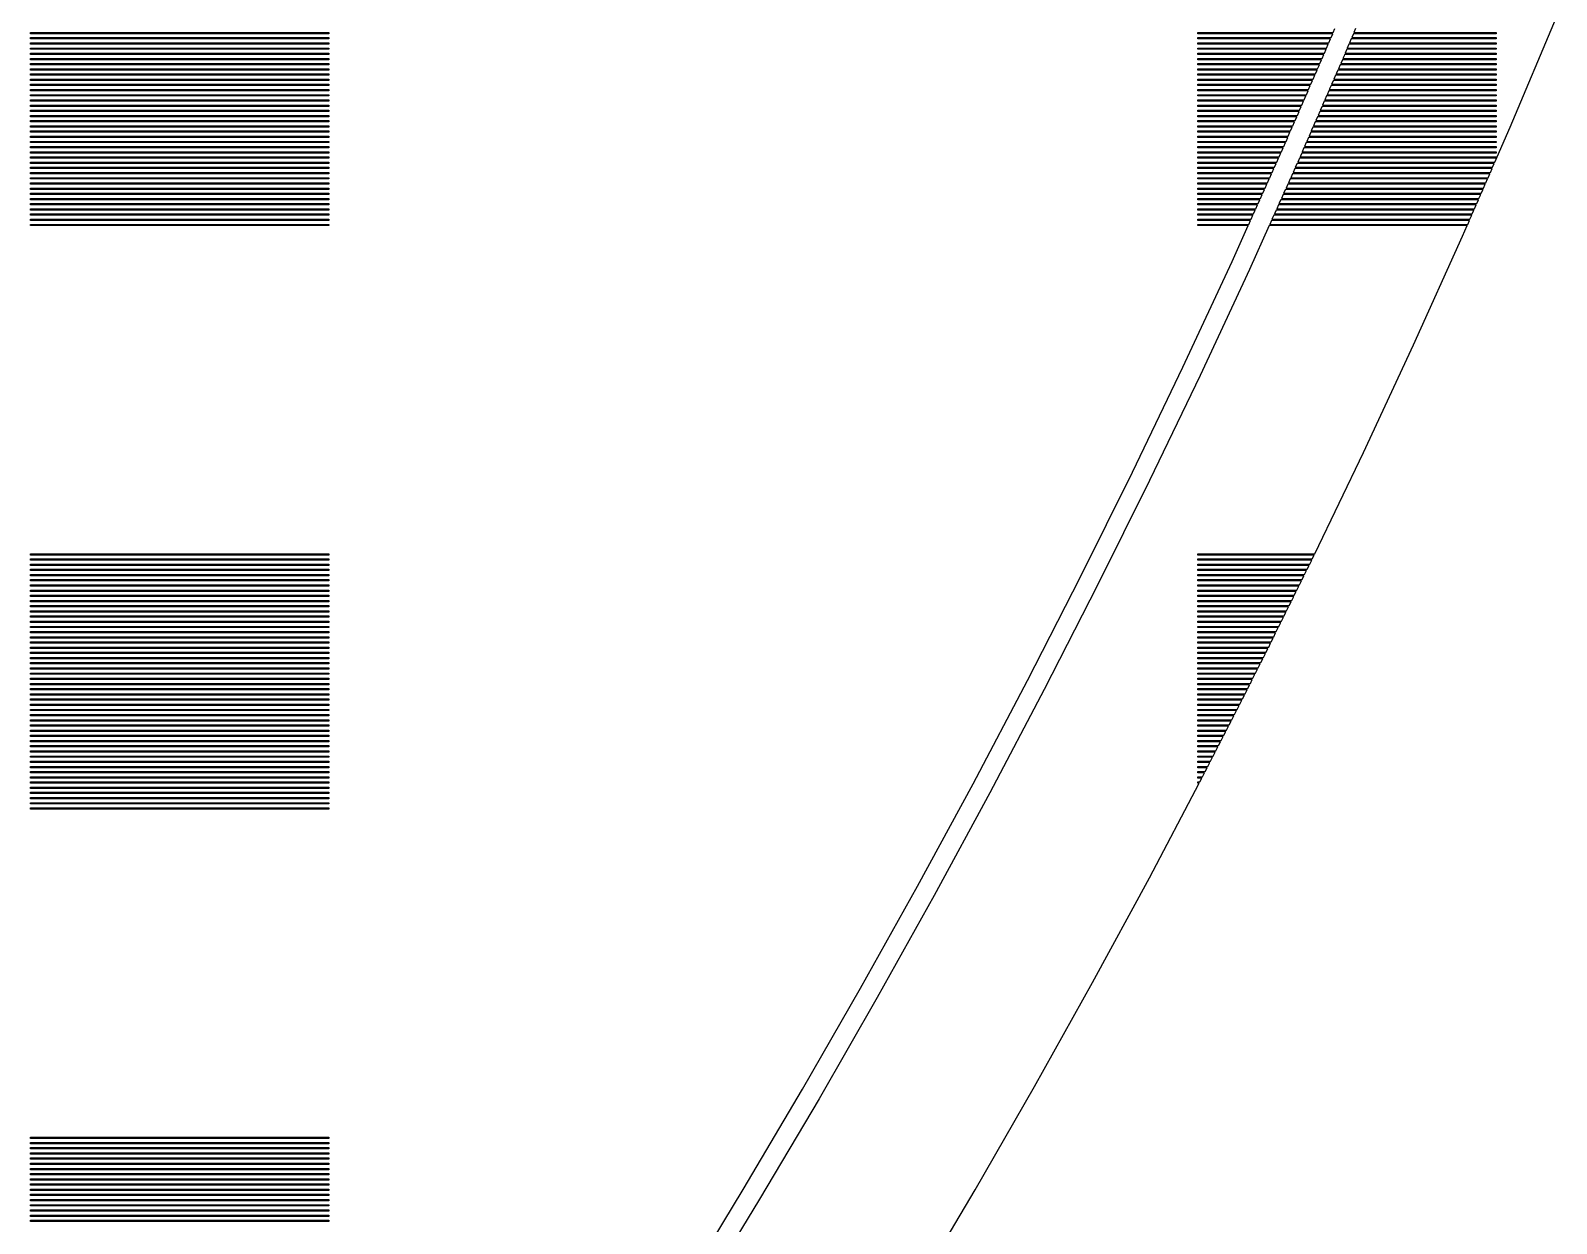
# Model space of a CAD drawing. Extents: x 40 to 187, y -3 to 150.
# Drawn here: x 169.09 to 181.12, y 34.84 to 44.25 of the extents above; entities that cross this region are included whole.
import ezdxf

# ---------------------------------------------------------------- set-up
doc = ezdxf.new("R2010")
doc.units = 0

msp = doc.modelspace()

# ---------------------------------------------------------------- linework, layer by layer
for p, q in [((180.753, 43.4868), (181.118, 44.3519)), ((169.087, 44.2223), (169.087, 44.2325)), ((169.087, 44.2325), (171.439, 44.2325)), ((171.439, 44.2223), (169.087, 44.2223)), ((169.087, 44.1814), (169.087, 44.1917)), ((169.087, 44.1917), (171.439, 44.1917)), ((171.439, 44.1814), (169.087, 44.1814)), ((171.439, 44.2325), (171.439, 44.2223)), ((171.439, 44.1917), (171.439, 44.1814)), ((178.29, 44.2223), (178.29, 44.2325)), ((178.29, 44.2325), (179.358, 44.2325)), ((179.354, 44.2223), (178.29, 44.2223)), ((178.29, 44.1814), (178.29, 44.1917)), ((178.29, 44.1917), (179.341, 44.1917)), ((179.337, 44.1814), (178.29, 44.1814)), ((179.324, 44.1507), (179.337, 44.1814)), ((179.341, 44.1917), (179.354, 44.2223)), ((179.358, 44.2325), (179.371, 44.2632)), ((179.499, 44.1814), (179.486, 44.1507)), ((180.642, 44.1814), (179.499, 44.1814)), ((179.517, 44.2223), (179.504, 44.1917)), ((179.504, 44.1917), (180.642, 44.1917)), ((180.642, 44.2223), (179.517, 44.2223)), ((179.534, 44.2632), (179.521, 44.2325)), ((179.521, 44.2325), (180.642, 44.2325)), ((180.642, 44.2325), (180.642, 44.2223)), ((180.642, 44.1917), (180.642, 44.1814)), ((169.087, 44.1405), (169.087, 44.1507)), ((169.087, 44.1507), (171.439, 44.1507)), ((171.439, 44.1405), (169.087, 44.1405)), ((169.087, 44.0996), (169.087, 44.1098)), ((169.087, 44.1098), (171.439, 44.1098)), ((171.439, 44.0996), (169.087, 44.0996)), ((169.087, 44.0587), (169.087, 44.0689)), ((169.087, 44.0689), (171.439, 44.0689)), ((171.439, 44.0587), (169.087, 44.0587)), ((171.439, 44.1507), (171.439, 44.1405)), ((171.439, 44.1098), (171.439, 44.0996)), ((171.439, 44.0689), (171.439, 44.0587)), ((178.29, 44.1405), (178.29, 44.1507)), ((178.29, 44.1507), (179.324, 44.1507)), ((179.319, 44.1405), (178.29, 44.1405)), ((178.29, 44.0996), (178.29, 44.1098)), ((178.29, 44.1098), (179.306, 44.1098)), ((179.302, 44.0996), (178.29, 44.0996)), ((178.29, 44.0587), (178.29, 44.0689)), ((178.29, 44.0689), (179.289, 44.0689)), ((179.284, 44.0587), (178.29, 44.0587)), ((179.271, 44.028), (179.284, 44.0587)), ((179.289, 44.0689), (179.302, 44.0996)), ((179.306, 44.1098), (179.319, 44.1405)), ((179.443, 44.0482), (179.434, 44.028)), ((179.448, 44.0587), (179.443, 44.0482)), ((180.642, 44.0587), (179.448, 44.0587)), ((179.465, 44.0996), (179.452, 44.0689)), ((179.452, 44.0689), (180.642, 44.0689)), ((180.642, 44.0996), (179.465, 44.0996)), ((179.482, 44.1405), (179.469, 44.1098)), ((179.469, 44.1098), (180.642, 44.1098)), ((180.642, 44.1405), (179.482, 44.1405)), ((179.486, 44.1507), (180.642, 44.1507)), ((180.642, 44.1507), (180.642, 44.1405)), ((180.642, 44.1098), (180.642, 44.0996)), ((180.642, 44.0689), (180.642, 44.0587)), ((169.087, 44.0178), (169.087, 44.028)), ((169.087, 44.028), (171.439, 44.028)), ((171.439, 44.0178), (169.087, 44.0178)), ((169.087, 43.9769), (169.087, 43.9871)), ((169.087, 43.9871), (171.439, 43.9871)), ((171.439, 43.9769), (169.087, 43.9769)), ((169.087, 43.936), (169.087, 43.9462)), ((169.087, 43.9462), (171.439, 43.9462)), ((171.439, 43.936), (169.087, 43.936)), ((171.439, 44.028), (171.439, 44.0178)), ((171.439, 43.9871), (171.439, 43.9769)), ((171.439, 43.9462), (171.439, 43.936)), ((178.29, 44.0178), (178.29, 44.028)), ((178.29, 44.028), (179.271, 44.028)), ((179.266, 44.0178), (178.29, 44.0178)), ((178.29, 43.9769), (178.29, 43.9871)), ((178.29, 43.9871), (179.253, 43.9871)), ((179.249, 43.9769), (178.29, 43.9769)), ((178.29, 43.936), (178.29, 43.9462)), ((178.29, 43.9462), (179.235, 43.9462)), ((179.231, 43.936), (178.29, 43.936)), ((179.217, 43.9053), (179.231, 43.936)), ((179.235, 43.9462), (179.249, 43.9769)), ((179.253, 43.9871), (179.266, 44.0178)), ((179.394, 43.936), (179.381, 43.9053)), ((180.642, 43.936), (179.394, 43.936)), ((179.412, 43.9769), (179.399, 43.9462)), ((179.399, 43.9462), (180.642, 43.9462)), ((180.642, 43.9769), (179.412, 43.9769)), ((179.43, 44.0178), (179.417, 43.9871)), ((179.417, 43.9871), (180.642, 43.9871)), ((180.642, 44.0178), (179.43, 44.0178)), ((179.434, 44.028), (180.642, 44.028)), ((180.642, 44.028), (180.642, 44.0178)), ((180.642, 43.9871), (180.642, 43.9769)), ((180.642, 43.9462), (180.642, 43.936)), ((169.087, 43.8951), (169.087, 43.9053)), ((169.087, 43.9053), (171.439, 43.9053)), ((171.439, 43.8951), (169.087, 43.8951)), ((169.087, 43.8542), (169.087, 43.8644)), ((169.087, 43.8644), (171.439, 43.8644)), ((171.439, 43.8542), (169.087, 43.8542)), ((169.087, 43.8133), (169.087, 43.8235)), ((169.087, 43.8235), (171.439, 43.8235)), ((171.439, 43.8133), (169.087, 43.8133)), ((171.439, 43.9053), (171.439, 43.8951)), ((171.439, 43.8644), (171.439, 43.8542)), ((171.439, 43.8235), (171.439, 43.8133)), ((178.29, 43.8951), (178.29, 43.9053)), ((178.29, 43.9053), (179.217, 43.9053)), ((179.213, 43.8951), (178.29, 43.8951)), ((178.29, 43.8542), (178.29, 43.8644)), ((178.29, 43.8644), (179.199, 43.8644)), ((179.195, 43.8542), (178.29, 43.8542)), ((178.29, 43.8133), (178.29, 43.8235)), ((178.29, 43.8235), (179.182, 43.8235)), ((179.177, 43.8133), (178.29, 43.8133)), ((179.164, 43.7826), (179.177, 43.8133)), ((179.182, 43.8235), (179.195, 43.8542)), ((179.199, 43.8644), (179.213, 43.8951)), ((179.341, 43.8133), (179.327, 43.7826)), ((180.642, 43.8133), (179.341, 43.8133)), ((179.359, 43.8542), (179.345, 43.8235)), ((179.345, 43.8235), (180.642, 43.8235)), ((180.642, 43.8542), (179.359, 43.8542)), ((179.376, 43.8951), (179.363, 43.8644)), ((179.363, 43.8644), (180.642, 43.8644)), ((180.642, 43.8951), (179.376, 43.8951)), ((179.381, 43.9053), (180.642, 43.9053)), ((180.642, 43.9053), (180.642, 43.8951)), ((180.642, 43.8644), (180.642, 43.8542)), ((180.642, 43.8235), (180.642, 43.8133)), ((169.087, 43.7724), (169.087, 43.7826)), ((169.087, 43.7826), (171.439, 43.7826)), ((171.439, 43.7724), (169.087, 43.7724)), ((169.087, 43.7315), (169.087, 43.7417)), ((169.087, 43.7417), (171.439, 43.7417)), ((171.439, 43.7315), (169.087, 43.7315)), ((169.087, 43.6906), (169.087, 43.7008)), ((169.087, 43.7008), (171.439, 43.7008)), ((171.439, 43.6906), (169.087, 43.6906)), ((171.439, 43.7826), (171.439, 43.7724)), ((171.439, 43.7417), (171.439, 43.7315)), ((171.439, 43.7008), (171.439, 43.6906)), ((178.29, 43.7724), (178.29, 43.7826)), ((178.29, 43.7826), (179.164, 43.7826)), ((179.159, 43.7724), (178.29, 43.7724)), ((178.29, 43.7315), (178.29, 43.7417)), ((178.29, 43.7417), (179.146, 43.7417)), ((179.142, 43.7315), (178.29, 43.7315)), ((178.29, 43.6906), (178.29, 43.7008)), ((178.29, 43.7008), (179.128, 43.7008)), ((179.124, 43.6906), (178.29, 43.6906)), ((179.11, 43.6599), (179.124, 43.6906)), ((179.128, 43.7008), (179.142, 43.7315)), ((179.146, 43.7417), (179.159, 43.7724)), ((179.287, 43.6906), (179.274, 43.6599)), ((180.642, 43.6906), (179.287, 43.6906)), ((179.305, 43.7315), (179.292, 43.7008)), ((179.292, 43.7008), (180.642, 43.7008)), ((180.642, 43.7315), (179.305, 43.7315)), ((179.323, 43.7724), (179.31, 43.7417)), ((179.31, 43.7417), (180.642, 43.7417)), ((180.642, 43.7724), (179.323, 43.7724)), ((179.327, 43.7826), (180.642, 43.7826)), ((180.642, 43.7826), (180.642, 43.7724)), ((180.642, 43.7417), (180.642, 43.7315)), ((180.642, 43.7008), (180.642, 43.6906)), ((169.087, 43.6497), (169.087, 43.6599)), ((169.087, 43.6599), (171.439, 43.6599)), ((171.439, 43.6497), (169.087, 43.6497)), ((169.087, 43.6088), (169.087, 43.619)), ((169.087, 43.619), (171.439, 43.619)), ((171.439, 43.6088), (169.087, 43.6088)), ((169.087, 43.5679), (169.087, 43.5781)), ((169.087, 43.5781), (171.439, 43.5781)), ((171.439, 43.5679), (169.087, 43.5679)), ((171.439, 43.6599), (171.439, 43.6497)), ((171.439, 43.619), (171.439, 43.6088)), ((171.439, 43.5781), (171.439, 43.5679)), ((178.29, 43.6497), (178.29, 43.6599)), ((178.29, 43.6599), (179.11, 43.6599)), ((179.106, 43.6497), (178.29, 43.6497)), ((178.29, 43.6088), (178.29, 43.619)), ((178.29, 43.619), (179.093, 43.619)), ((179.088, 43.6088), (178.29, 43.6088)), ((178.29, 43.5679), (178.29, 43.5781)), ((178.29, 43.5781), (179.075, 43.5781)), ((179.07, 43.5679), (178.29, 43.5679)), ((179.057, 43.5372), (179.07, 43.5679)), ((179.075, 43.5781), (179.088, 43.6088)), ((179.093, 43.619), (179.106, 43.6497)), ((179.234, 43.5679), (179.22, 43.5372)), ((180.642, 43.5679), (179.234, 43.5679)), ((179.252, 43.6088), (179.238, 43.5781)), ((179.238, 43.5781), (180.642, 43.5781)), ((180.642, 43.6088), (179.252, 43.6088)), ((179.27, 43.6497), (179.256, 43.619)), ((179.256, 43.619), (180.642, 43.619)), ((180.642, 43.6497), (179.27, 43.6497)), ((179.274, 43.6599), (180.642, 43.6599)), ((180.642, 43.6599), (180.642, 43.6497)), ((180.642, 43.619), (180.642, 43.6088)), ((180.642, 43.5781), (180.642, 43.5679)), ((169.087, 43.527), (169.087, 43.5372)), ((169.087, 43.5372), (171.439, 43.5372)), ((171.439, 43.527), (169.087, 43.527)), ((169.087, 43.4861), (169.087, 43.4963)), ((169.087, 43.4963), (171.439, 43.4963)), ((171.439, 43.4861), (169.087, 43.4861)), ((169.087, 43.4452), (169.087, 43.4554)), ((169.087, 43.4554), (171.439, 43.4554)), ((171.439, 43.4452), (169.087, 43.4452)), ((171.439, 43.5372), (171.439, 43.527)), ((171.439, 43.4963), (171.439, 43.4861)), ((171.439, 43.4554), (171.439, 43.4452)), ((178.29, 43.527), (178.29, 43.5372)), ((178.29, 43.5372), (179.057, 43.5372)), ((179.052, 43.527), (178.29, 43.527)), ((178.29, 43.4861), (178.29, 43.4963)), ((178.29, 43.4963), (179.039, 43.4963)), ((179.035, 43.4861), (178.29, 43.4861)), ((178.29, 43.4452), (178.29, 43.4554)), ((178.29, 43.4554), (179.021, 43.4554)), ((179.017, 43.4452), (178.29, 43.4452)), ((179.003, 43.4145), (179.017, 43.4452)), ((179.021, 43.4554), (179.035, 43.4861)), ((179.039, 43.4963), (179.052, 43.527)), ((179.18, 43.4452), (179.167, 43.4145)), ((180.642, 43.4452), (179.18, 43.4452)), ((179.198, 43.4861), (179.185, 43.4554)), ((179.185, 43.4554), (180.642, 43.4554)), ((180.642, 43.4861), (179.198, 43.4861)), ((179.216, 43.527), (179.203, 43.4963)), ((179.203, 43.4963), (180.642, 43.4963)), ((180.642, 43.527), (179.216, 43.527)), ((179.22, 43.5372), (180.642, 43.5372)), ((180.632, 43.21), (180.753, 43.4868)), ((180.642, 43.5372), (180.642, 43.527)), ((180.642, 43.4963), (180.642, 43.4861)), ((180.642, 43.4554), (180.642, 43.4452)), ((169.087, 43.4043), (169.087, 43.4145)), ((169.087, 43.4145), (171.439, 43.4145)), ((171.439, 43.4043), (169.087, 43.4043)), ((169.087, 43.3634), (169.087, 43.3736)), ((169.087, 43.3736), (171.439, 43.3736)), ((171.439, 43.3634), (169.087, 43.3634)), ((169.087, 43.3224), (169.087, 43.3327)), ((169.087, 43.3327), (171.439, 43.3327)), ((171.439, 43.3224), (169.087, 43.3224)), ((171.439, 43.4145), (171.439, 43.4043)), ((171.439, 43.3736), (171.439, 43.3634)), ((171.439, 43.3327), (171.439, 43.3224)), ((178.29, 43.4043), (178.29, 43.4145)), ((178.29, 43.4145), (179.003, 43.4145)), ((178.999, 43.4043), (178.29, 43.4043)), ((178.29, 43.3634), (178.29, 43.3736)), ((178.29, 43.3736), (178.986, 43.3736)), ((178.981, 43.3634), (178.29, 43.3634)), ((178.29, 43.3224), (178.29, 43.3327)), ((178.29, 43.3327), (178.968, 43.3327)), ((178.963, 43.3224), (178.29, 43.3224)), ((178.95, 43.2918), (178.963, 43.3224)), ((178.968, 43.3327), (178.981, 43.3634)), ((178.986, 43.3736), (178.999, 43.4043)), ((179.127, 43.3224), (179.113, 43.2918)), ((180.642, 43.3224), (179.127, 43.3224)), ((179.145, 43.3634), (179.131, 43.3327)), ((179.131, 43.3327), (180.642, 43.3327)), ((180.642, 43.3634), (179.145, 43.3634)), ((179.163, 43.4043), (179.149, 43.3736)), ((179.149, 43.3736), (180.642, 43.3736)), ((180.642, 43.4043), (179.163, 43.4043)), ((179.167, 43.4145), (180.642, 43.4145)), ((180.642, 43.4145), (180.642, 43.4043)), ((180.642, 43.3736), (180.642, 43.3634)), ((180.642, 43.3327), (180.642, 43.3224)), ((169.087, 43.2816), (169.087, 43.2918)), ((169.087, 43.2918), (171.439, 43.2918)), ((171.439, 43.2816), (169.087, 43.2816)), ((169.087, 43.2406), (169.087, 43.2509)), ((169.087, 43.2509), (171.439, 43.2509)), ((171.439, 43.2406), (169.087, 43.2406)), ((169.087, 43.1997), (169.087, 43.21)), ((169.087, 43.21), (171.439, 43.21)), ((171.439, 43.1997), (169.087, 43.1997)), ((171.439, 43.2918), (171.439, 43.2816)), ((171.439, 43.2509), (171.439, 43.2406)), ((171.439, 43.21), (171.439, 43.1997)), ((178.29, 43.2816), (178.29, 43.2918)), ((178.29, 43.2918), (178.95, 43.2918)), ((178.945, 43.2816), (178.29, 43.2816)), ((178.29, 43.2406), (178.29, 43.2509)), ((178.29, 43.2509), (178.932, 43.2509)), ((178.927, 43.2406), (178.29, 43.2406)), ((178.29, 43.1997), (178.29, 43.21)), ((178.29, 43.21), (178.913, 43.21)), ((178.909, 43.1997), (178.29, 43.1997)), ((178.895, 43.1691), (178.909, 43.1997)), ((178.913, 43.21), (178.927, 43.2406)), ((178.932, 43.2509), (178.938, 43.2645)), ((178.938, 43.2645), (178.945, 43.2816)), ((179.073, 43.1997), (179.059, 43.1691)), ((180.628, 43.1997), (179.073, 43.1997)), ((179.091, 43.2406), (179.078, 43.21)), ((179.078, 43.21), (180.632, 43.21)), ((180.642, 43.2406), (179.091, 43.2406)), ((179.109, 43.2816), (179.096, 43.2509)), ((179.096, 43.2509), (180.642, 43.2509)), ((180.642, 43.2816), (179.109, 43.2816)), ((179.113, 43.2918), (180.642, 43.2918)), ((180.614, 43.1691), (180.628, 43.1997)), ((180.642, 43.2918), (180.642, 43.2816)), ((180.642, 43.2509), (180.642, 43.2406)), ((169.087, 43.1588), (169.087, 43.1691)), ((169.087, 43.1691), (171.439, 43.1691)), ((171.439, 43.1588), (169.087, 43.1588)), ((169.087, 43.1179), (169.087, 43.1281)), ((169.087, 43.1281), (171.439, 43.1281)), ((171.439, 43.1179), (169.087, 43.1179)), ((169.087, 43.077), (169.087, 43.0872)), ((169.087, 43.0872), (171.439, 43.0872)), ((171.439, 43.077), (169.087, 43.077)), ((171.439, 43.1691), (171.439, 43.1588)), ((171.439, 43.1281), (171.439, 43.1179)), ((171.439, 43.0872), (171.439, 43.077)), ((178.29, 43.1588), (178.29, 43.1691)), ((178.29, 43.1691), (178.895, 43.1691)), ((178.89, 43.1588), (178.29, 43.1588)), ((178.29, 43.1179), (178.29, 43.1281)), ((178.29, 43.1281), (178.877, 43.1281)), ((178.872, 43.1179), (178.29, 43.1179)), ((178.29, 43.077), (178.29, 43.0872)), ((178.29, 43.0872), (178.858, 43.0872)), ((178.853, 43.077), (178.29, 43.077)), ((178.84, 43.0463), (178.853, 43.077)), ((178.858, 43.0872), (178.872, 43.1179)), ((178.877, 43.1281), (178.89, 43.1588)), ((179.018, 43.077), (179.004, 43.0463)), ((180.574, 43.077), (179.018, 43.077)), ((179.036, 43.1179), (179.023, 43.0872)), ((179.023, 43.0872), (180.579, 43.0872)), ((180.592, 43.1179), (179.036, 43.1179)), ((179.055, 43.1588), (179.041, 43.1281)), ((179.041, 43.1281), (180.597, 43.1281)), ((180.61, 43.1588), (179.055, 43.1588)), ((179.059, 43.1691), (180.614, 43.1691)), ((180.561, 43.0463), (180.574, 43.077)), ((180.579, 43.0872), (180.592, 43.1179)), ((180.597, 43.1281), (180.61, 43.1588)), ((169.087, 43.0361), (169.087, 43.0463)), ((169.087, 43.0463), (171.439, 43.0463)), ((171.439, 43.0361), (169.087, 43.0361)), ((169.087, 42.9952), (169.087, 43.0054)), ((169.087, 43.0054), (171.439, 43.0054)), ((171.439, 42.9952), (169.087, 42.9952)), ((169.087, 42.9543), (169.087, 42.9646)), ((169.087, 42.9646), (171.439, 42.9646)), ((171.439, 42.9543), (169.087, 42.9543)), ((171.439, 43.0463), (171.439, 43.0361)), ((171.439, 43.0054), (171.439, 42.9952)), ((171.439, 42.9646), (171.439, 42.9543)), ((178.29, 43.0361), (178.29, 43.0463)), ((178.29, 43.0463), (178.84, 43.0463)), ((178.835, 43.0361), (178.29, 43.0361)), ((178.29, 42.9952), (178.29, 43.0054)), ((178.29, 43.0054), (178.821, 43.0054)), ((178.817, 42.9952), (178.29, 42.9952)), ((178.29, 42.9543), (178.29, 42.9646)), ((178.29, 42.9646), (178.803, 42.9646)), ((178.798, 42.9543), (178.29, 42.9543)), ((178.784, 42.9236), (178.798, 42.9543)), ((178.803, 42.9646), (178.817, 42.9952)), ((178.821, 43.0054), (178.835, 43.0361)), ((178.963, 42.9543), (178.949, 42.9236)), ((180.521, 42.9543), (178.963, 42.9543)), ((178.981, 42.9952), (178.967, 42.9646)), ((178.967, 42.9646), (180.525, 42.9646)), ((180.539, 42.9952), (178.981, 42.9952)), ((179, 43.0361), (178.986, 43.0054)), ((178.986, 43.0054), (180.543, 43.0054)), ((180.557, 43.0361), (179, 43.0361)), ((179.004, 43.0463), (180.561, 43.0463)), ((180.507, 42.9236), (180.521, 42.9543)), ((180.525, 42.9646), (180.539, 42.9952)), ((180.543, 43.0054), (180.557, 43.0361)), ((169.087, 42.9134), (169.087, 42.9236)), ((169.087, 42.9236), (171.439, 42.9236)), ((171.439, 42.9134), (169.087, 42.9134)), ((169.087, 42.8725), (169.087, 42.8827)), ((169.087, 42.8827), (171.439, 42.8827)), ((171.439, 42.8725), (169.087, 42.8725)), ((169.087, 42.8316), (169.087, 42.8418)), ((169.087, 42.8418), (171.439, 42.8418)), ((171.439, 42.8316), (169.087, 42.8316)), ((171.439, 42.9236), (171.439, 42.9134)), ((171.439, 42.8827), (171.439, 42.8725)), ((171.439, 42.8418), (171.439, 42.8316)), ((178.29, 42.9134), (178.29, 42.9236)), ((178.29, 42.9236), (178.784, 42.9236)), ((178.78, 42.9134), (178.29, 42.9134)), ((178.29, 42.8725), (178.29, 42.8827)), ((178.29, 42.8827), (178.766, 42.8827)), ((178.761, 42.8725), (178.29, 42.8725)), ((178.29, 42.8316), (178.29, 42.8418)), ((178.29, 42.8418), (178.747, 42.8418)), ((178.743, 42.8316), (178.29, 42.8316)), ((178.729, 42.8009), (178.743, 42.8316)), ((178.747, 42.8418), (178.761, 42.8725)), ((178.766, 42.8827), (178.78, 42.9134)), ((178.907, 42.8316), (178.894, 42.8009)), ((180.467, 42.8316), (178.907, 42.8316)), ((178.926, 42.8725), (178.912, 42.8418)), ((178.912, 42.8418), (180.472, 42.8418)), ((180.485, 42.8725), (178.926, 42.8725)), ((178.944, 42.9134), (178.93, 42.8827)), ((178.93, 42.8827), (180.49, 42.8827)), ((180.503, 42.9134), (178.944, 42.9134)), ((178.949, 42.9236), (180.507, 42.9236)), ((180.454, 42.8009), (180.467, 42.8316)), ((180.472, 42.8418), (180.485, 42.8725)), ((180.49, 42.8827), (180.503, 42.9134)), ((169.087, 42.7907), (169.087, 42.8009)), ((169.087, 42.8009), (171.439, 42.8009)), ((171.439, 42.7907), (169.087, 42.7907)), ((169.087, 42.7498), (169.087, 42.76)), ((169.087, 42.76), (171.439, 42.76)), ((171.439, 42.7498), (169.087, 42.7498)), ((169.087, 42.7089), (169.087, 42.7191)), ((169.087, 42.7191), (171.439, 42.7191)), ((171.439, 42.8009), (171.439, 42.7907)), ((171.439, 42.76), (171.439, 42.7498)), ((171.439, 42.7191), (171.439, 42.7089)), ((178.29, 42.7907), (178.29, 42.8009)), ((178.29, 42.8009), (178.729, 42.8009)), ((178.724, 42.7907), (178.29, 42.7907)), ((178.29, 42.7498), (178.29, 42.76)), ((178.29, 42.76), (178.711, 42.76)), ((178.706, 42.7498), (178.29, 42.7498)), ((178.29, 42.7089), (178.29, 42.7191)), ((178.29, 42.7191), (178.692, 42.7191)), ((178.692, 42.7191), (178.706, 42.7498)), ((178.711, 42.76), (178.724, 42.7907)), ((178.871, 42.7498), (178.857, 42.7191)), ((178.857, 42.7191), (180.418, 42.7191)), ((180.432, 42.7498), (178.871, 42.7498)), ((178.889, 42.7907), (178.875, 42.76)), ((178.875, 42.76), (180.436, 42.76)), ((180.45, 42.7907), (178.889, 42.7907)), ((178.894, 42.8009), (180.454, 42.8009)), ((180.418, 42.7191), (180.432, 42.7498)), ((180.436, 42.76), (180.45, 42.7907)), ((171.439, 42.7089), (169.087, 42.7089)), ((178.688, 42.7089), (178.29, 42.7089)), ((178.56, 42.4262), (178.688, 42.7089)), ((178.852, 42.7089), (178.697, 42.3638)), ((180.414, 42.7089), (178.852, 42.7089)), ((179.992, 41.7703), (180.378, 42.6262)), ((180.378, 42.6262), (180.414, 42.7089)), ((178.172, 41.5926), (178.56, 42.4262)), ((178.697, 42.3638), (178.308, 41.5285)), ((179.596, 40.9192), (179.992, 41.7703)), ((177.774, 40.7639), (178.172, 41.5926)), ((178.308, 41.5285), (177.909, 40.6981)), ((179.213, 40.1217), (179.596, 40.9192)), ((177.366, 39.9401), (177.774, 40.7639)), ((177.909, 40.6981), (177.5, 39.8726)), ((169.087, 40.1115), (169.087, 40.1217)), ((169.087, 40.1217), (171.439, 40.1217)), ((171.439, 40.1115), (169.087, 40.1115)), ((169.087, 40.0706), (169.087, 40.0808)), ((169.087, 40.0808), (171.439, 40.0808)), ((171.439, 40.0706), (169.087, 40.0706)), ((171.439, 40.1217), (171.439, 40.1115)), ((171.439, 40.0808), (171.439, 40.0706)), ((178.29, 40.1115), (178.29, 40.1217)), ((178.29, 40.1217), (179.213, 40.1217)), ((179.208, 40.1115), (178.29, 40.1115)), ((178.29, 40.0706), (178.29, 40.0808)), ((178.29, 40.0808), (179.193, 40.0808)), ((179.188, 40.0706), (178.29, 40.0706)), ((179.173, 40.0399), (179.188, 40.0706)), ((179.193, 40.0808), (179.208, 40.1115)), ((169.087, 40.0297), (169.087, 40.0399)), ((169.087, 40.0399), (171.439, 40.0399)), ((171.439, 40.0297), (169.087, 40.0297)), ((169.087, 39.9888), (169.087, 39.999)), ((169.087, 39.999), (171.439, 39.999)), ((171.439, 39.9888), (169.087, 39.9888)), ((169.087, 39.9478), (169.087, 39.9581)), ((169.087, 39.9581), (171.439, 39.9581)), ((171.439, 39.9478), (169.087, 39.9478)), ((171.439, 40.0399), (171.439, 40.0297)), ((171.439, 39.999), (171.439, 39.9888)), ((171.439, 39.9581), (171.439, 39.9478)), ((178.29, 40.0297), (178.29, 40.0399)), ((178.29, 40.0399), (179.173, 40.0399)), ((179.168, 40.0297), (178.29, 40.0297)), ((178.29, 39.9888), (178.29, 39.999)), ((178.29, 39.999), (179.153, 39.999)), ((179.148, 39.9888), (178.29, 39.9888)), ((178.29, 39.9478), (178.29, 39.9581)), ((178.29, 39.9581), (179.132, 39.9581)), ((179.127, 39.9478), (178.29, 39.9478)), ((179.112, 39.9172), (179.127, 39.9478)), ((179.132, 39.9581), (179.148, 39.9888)), ((179.153, 39.999), (179.168, 40.0297)), ((169.087, 39.907), (169.087, 39.9172)), ((169.087, 39.9172), (171.439, 39.9172)), ((171.439, 39.907), (169.087, 39.907)), ((169.087, 39.866), (169.087, 39.8763)), ((169.087, 39.8763), (171.439, 39.8763)), ((171.439, 39.866), (169.087, 39.866)), ((169.087, 39.8251), (169.087, 39.8354)), ((169.087, 39.8354), (171.439, 39.8354)), ((171.439, 39.8251), (169.087, 39.8251)), ((171.439, 39.9172), (171.439, 39.907)), ((171.439, 39.8763), (171.439, 39.866)), ((171.439, 39.8354), (171.439, 39.8251)), ((176.947, 39.1213), (177.366, 39.9401)), ((177.5, 39.8726), (177.08, 39.0523)), ((178.29, 39.907), (178.29, 39.9172)), ((178.29, 39.9172), (179.112, 39.9172)), ((179.107, 39.907), (178.29, 39.907)), ((178.29, 39.866), (178.29, 39.8763)), ((178.29, 39.8763), (179.092, 39.8763)), ((179.087, 39.866), (178.29, 39.866)), ((178.29, 39.8251), (178.29, 39.8354)), ((178.29, 39.8354), (179.072, 39.8354)), ((179.066, 39.8251), (178.29, 39.8251)), ((179.051, 39.7945), (179.066, 39.8251)), ((179.072, 39.8354), (179.087, 39.866)), ((179.092, 39.8763), (179.107, 39.907)), ((169.087, 39.7842), (169.087, 39.7945)), ((169.087, 39.7945), (171.439, 39.7945)), ((171.439, 39.7842), (169.087, 39.7842)), ((169.087, 39.7433), (169.087, 39.7536)), ((169.087, 39.7536), (171.439, 39.7536)), ((171.439, 39.7433), (169.087, 39.7433)), ((169.087, 39.7024), (169.087, 39.7127)), ((169.087, 39.7127), (171.439, 39.7127)), ((171.439, 39.7024), (169.087, 39.7024)), ((171.439, 39.7945), (171.439, 39.7842)), ((171.439, 39.7536), (171.439, 39.7433)), ((171.439, 39.7127), (171.439, 39.7024)), ((178.29, 39.7842), (178.29, 39.7945)), ((178.29, 39.7945), (179.051, 39.7945)), ((179.046, 39.7842), (178.29, 39.7842)), ((178.29, 39.7433), (178.29, 39.7536)), ((178.29, 39.7536), (179.031, 39.7536)), ((179.026, 39.7433), (178.29, 39.7433)), ((178.29, 39.7024), (178.29, 39.7127)), ((178.29, 39.7127), (179.011, 39.7127)), ((179.006, 39.7024), (178.29, 39.7024)), ((178.99, 39.6718), (179.006, 39.7024)), ((179.011, 39.7127), (179.026, 39.7433)), ((179.031, 39.7536), (179.046, 39.7842)), ((169.087, 39.6615), (169.087, 39.6718)), ((169.087, 39.6718), (171.439, 39.6718)), ((171.439, 39.6615), (169.087, 39.6615)), ((169.087, 39.6206), (169.087, 39.6308)), ((169.087, 39.6308), (171.439, 39.6308)), ((171.439, 39.6206), (169.087, 39.6206)), ((169.087, 39.5797), (169.087, 39.59)), ((169.087, 39.59), (171.439, 39.59)), ((171.439, 39.6718), (171.439, 39.6615)), ((171.439, 39.6308), (171.439, 39.6206)), ((171.439, 39.59), (171.439, 39.5797)), ((178.29, 39.6615), (178.29, 39.6718)), ((178.29, 39.6718), (178.99, 39.6718)), ((178.985, 39.6615), (178.29, 39.6615)), ((178.29, 39.6206), (178.29, 39.6308)), ((178.29, 39.6308), (178.97, 39.6308)), ((178.965, 39.6206), (178.29, 39.6206)), ((178.29, 39.5797), (178.29, 39.59)), ((178.29, 39.59), (178.95, 39.59)), ((178.95, 39.59), (178.965, 39.6206)), ((178.97, 39.6308), (178.985, 39.6615)), ((171.439, 39.5797), (169.087, 39.5797)), ((169.087, 39.5388), (169.087, 39.549)), ((169.087, 39.549), (171.439, 39.549)), ((171.439, 39.5388), (169.087, 39.5388)), ((169.087, 39.4979), (169.087, 39.5081)), ((169.087, 39.5081), (171.439, 39.5081)), ((171.439, 39.4979), (169.087, 39.4979)), ((169.087, 39.457), (169.087, 39.4672)), ((169.087, 39.4672), (171.439, 39.4672)), ((171.439, 39.549), (171.439, 39.5388)), ((171.439, 39.5081), (171.439, 39.4979)), ((171.439, 39.4672), (171.439, 39.457)), ((178.945, 39.5797), (178.29, 39.5797)), ((178.29, 39.5388), (178.29, 39.549)), ((178.29, 39.549), (178.93, 39.549)), ((178.925, 39.5388), (178.29, 39.5388)), ((178.29, 39.4979), (178.29, 39.5081)), ((178.29, 39.5081), (178.909, 39.5081)), ((178.904, 39.4979), (178.29, 39.4979)), ((178.29, 39.457), (178.29, 39.4672)), ((178.29, 39.4672), (178.889, 39.4672)), ((178.889, 39.4672), (178.904, 39.4979)), ((178.909, 39.5081), (178.925, 39.5388)), ((178.93, 39.549), (178.945, 39.5797)), ((171.439, 39.457), (169.087, 39.457)), ((169.087, 39.4161), (169.087, 39.4263)), ((169.087, 39.4263), (171.439, 39.4263)), ((171.439, 39.4161), (169.087, 39.4161)), ((169.087, 39.3752), (169.087, 39.3854)), ((169.087, 39.3854), (171.439, 39.3854)), ((171.439, 39.3752), (169.087, 39.3752)), ((169.087, 39.3343), (169.087, 39.3445)), ((169.087, 39.3445), (171.439, 39.3445)), ((171.439, 39.4263), (171.439, 39.4161)), ((171.439, 39.3854), (171.439, 39.3752)), ((171.439, 39.3445), (171.439, 39.3343)), ((178.884, 39.457), (178.29, 39.457)), ((178.29, 39.4161), (178.29, 39.4263)), ((178.29, 39.4263), (178.869, 39.4263)), ((178.864, 39.4161), (178.29, 39.4161)), ((178.29, 39.3752), (178.29, 39.3854)), ((178.29, 39.3854), (178.849, 39.3854)), ((178.843, 39.3752), (178.29, 39.3752)), ((178.29, 39.3343), (178.29, 39.3445)), ((178.29, 39.3445), (178.828, 39.3445)), ((178.828, 39.3445), (178.843, 39.3752)), ((178.849, 39.3854), (178.864, 39.4161)), ((178.869, 39.4263), (178.884, 39.457)), ((171.439, 39.3343), (169.087, 39.3343)), ((169.087, 39.2934), (169.087, 39.3036)), ((169.087, 39.3036), (171.439, 39.3036)), ((171.439, 39.2934), (169.087, 39.2934)), ((169.087, 39.2525), (169.087, 39.2627)), ((169.087, 39.2627), (171.439, 39.2627)), ((171.439, 39.2525), (169.087, 39.2525)), ((169.087, 39.2116), (169.087, 39.2218)), ((169.087, 39.2218), (171.439, 39.2218)), ((171.439, 39.3036), (171.439, 39.2934)), ((171.439, 39.2627), (171.439, 39.2525)), ((171.439, 39.2218), (171.439, 39.2116)), ((178.823, 39.3343), (178.29, 39.3343)), ((178.29, 39.2934), (178.29, 39.3036)), ((178.29, 39.3036), (178.808, 39.3036)), ((178.803, 39.2934), (178.29, 39.2934)), ((178.29, 39.2525), (178.29, 39.2627)), ((178.29, 39.2627), (178.788, 39.2627)), ((178.783, 39.2525), (178.29, 39.2525)), ((178.29, 39.2116), (178.29, 39.2218)), ((178.29, 39.2218), (178.767, 39.2218)), ((178.767, 39.2218), (178.772, 39.2319)), ((178.772, 39.2319), (178.783, 39.2525)), ((178.788, 39.2627), (178.803, 39.2934)), ((178.808, 39.3036), (178.823, 39.3343)), ((171.439, 39.2116), (169.087, 39.2116)), ((169.087, 39.1707), (169.087, 39.1809)), ((169.087, 39.1809), (171.439, 39.1809)), ((171.439, 39.1707), (169.087, 39.1707)), ((169.087, 39.1298), (169.087, 39.14)), ((169.087, 39.14), (171.439, 39.14)), ((171.439, 39.1298), (169.087, 39.1298)), ((171.439, 39.1809), (171.439, 39.1707)), ((171.439, 39.14), (171.439, 39.1298)), ((176.519, 38.3078), (176.947, 39.1213)), ((178.762, 39.2116), (178.29, 39.2116)), ((178.29, 39.1707), (178.29, 39.1809)), ((178.29, 39.1809), (178.746, 39.1809)), ((178.741, 39.1707), (178.29, 39.1707)), ((178.29, 39.1298), (178.29, 39.14)), ((178.29, 39.14), (178.725, 39.14)), ((178.72, 39.1298), (178.29, 39.1298)), ((178.705, 39.0991), (178.72, 39.1298)), ((178.725, 39.14), (178.741, 39.1707)), ((178.746, 39.1809), (178.762, 39.2116)), ((169.087, 39.0889), (169.087, 39.0991)), ((169.087, 39.0991), (171.439, 39.0991)), ((171.439, 39.0889), (169.087, 39.0889)), ((169.087, 39.048), (169.087, 39.0582)), ((169.087, 39.0582), (171.439, 39.0582)), ((171.439, 39.048), (169.087, 39.048)), ((169.087, 39.0071), (169.087, 39.0173)), ((169.087, 39.0173), (171.439, 39.0173)), ((171.439, 39.0071), (169.087, 39.0071)), ((171.439, 39.0991), (171.439, 39.0889)), ((171.439, 39.0582), (171.439, 39.048)), ((171.439, 39.0173), (171.439, 39.0071)), ((177.08, 39.0523), (176.651, 38.2371)), ((178.29, 39.0889), (178.29, 39.0991)), ((178.29, 39.0991), (178.705, 39.0991)), ((178.699, 39.0889), (178.29, 39.0889)), ((178.29, 39.048), (178.29, 39.0582)), ((178.29, 39.0582), (178.684, 39.0582)), ((178.678, 39.048), (178.29, 39.048)), ((178.29, 39.0071), (178.29, 39.0173)), ((178.29, 39.0173), (178.663, 39.0173)), ((178.658, 39.0071), (178.29, 39.0071)), ((178.642, 38.9764), (178.658, 39.0071)), ((178.663, 39.0173), (178.678, 39.048)), ((178.684, 39.0582), (178.699, 39.0889)), ((169.087, 38.9662), (169.087, 38.9764)), ((169.087, 38.9764), (171.439, 38.9764)), ((171.439, 38.9662), (169.087, 38.9662)), ((169.087, 38.9253), (169.087, 38.9355)), ((169.087, 38.9355), (171.439, 38.9355)), ((171.439, 38.9253), (169.087, 38.9253)), ((169.087, 38.8844), (169.087, 38.8946)), ((169.087, 38.8946), (171.439, 38.8946)), ((171.439, 38.8844), (169.087, 38.8844)), ((171.439, 38.9764), (171.439, 38.9662)), ((171.439, 38.9355), (171.439, 38.9253)), ((171.439, 38.8946), (171.439, 38.8844)), ((178.29, 38.9662), (178.29, 38.9764)), ((178.29, 38.9764), (178.642, 38.9764)), ((178.637, 38.9662), (178.29, 38.9662)), ((178.29, 38.9253), (178.29, 38.9355)), ((178.29, 38.9355), (178.621, 38.9355)), ((178.616, 38.9253), (178.29, 38.9253)), ((178.29, 38.8844), (178.29, 38.8946)), ((178.29, 38.8946), (178.6, 38.8946)), ((178.595, 38.8844), (178.29, 38.8844)), ((178.579, 38.8537), (178.595, 38.8844)), ((178.6, 38.8946), (178.616, 38.9253)), ((178.621, 38.9355), (178.637, 38.9662)), ((169.087, 38.8435), (169.087, 38.8537)), ((169.087, 38.8537), (171.439, 38.8537)), ((171.439, 38.8435), (169.087, 38.8435)), ((169.087, 38.8026), (169.087, 38.8128)), ((169.087, 38.8128), (171.439, 38.8128)), ((171.439, 38.8026), (169.087, 38.8026)), ((169.087, 38.7617), (169.087, 38.7719)), ((169.087, 38.7719), (171.439, 38.7719)), ((171.439, 38.7617), (169.087, 38.7617)), ((171.439, 38.8537), (171.439, 38.8435)), ((171.439, 38.8128), (171.439, 38.8026)), ((171.439, 38.7719), (171.439, 38.7617)), ((178.29, 38.8435), (178.29, 38.8537)), ((178.29, 38.8537), (178.579, 38.8537)), ((178.574, 38.8435), (178.29, 38.8435)), ((178.29, 38.8026), (178.29, 38.8128)), ((178.29, 38.8128), (178.558, 38.8128)), ((178.553, 38.8026), (178.29, 38.8026)), ((178.29, 38.7617), (178.29, 38.7719)), ((178.29, 38.7719), (178.537, 38.7719)), ((178.532, 38.7617), (178.29, 38.7617)), ((178.516, 38.731), (178.532, 38.7617)), ((178.537, 38.7719), (178.553, 38.8026)), ((178.558, 38.8128), (178.574, 38.8435)), ((169.087, 38.7207), (169.087, 38.731)), ((169.087, 38.731), (171.439, 38.731)), ((171.439, 38.7207), (169.087, 38.7207)), ((169.087, 38.6799), (169.087, 38.6901)), ((169.087, 38.6901), (171.439, 38.6901)), ((171.439, 38.6799), (169.087, 38.6799)), ((169.087, 38.6389), (169.087, 38.6492)), ((169.087, 38.6492), (171.439, 38.6492)), ((171.439, 38.6389), (169.087, 38.6389)), ((171.439, 38.731), (171.439, 38.7207)), ((171.439, 38.6901), (171.439, 38.6799)), ((171.439, 38.6492), (171.439, 38.6389)), ((178.29, 38.7207), (178.29, 38.731)), ((178.29, 38.731), (178.516, 38.731)), ((178.511, 38.7207), (178.29, 38.7207)), ((178.29, 38.6799), (178.29, 38.6901)), ((178.29, 38.6901), (178.496, 38.6901)), ((178.49, 38.6799), (178.29, 38.6799)), ((178.29, 38.6389), (178.29, 38.6492)), ((178.29, 38.6492), (178.475, 38.6492)), ((178.469, 38.6389), (178.29, 38.6389)), ((178.454, 38.6083), (178.469, 38.6389)), ((178.475, 38.6492), (178.49, 38.6799)), ((178.496, 38.6901), (178.511, 38.7207)), ((169.087, 38.598), (169.087, 38.6083)), ((169.087, 38.6083), (171.439, 38.6083)), ((171.439, 38.598), (169.087, 38.598)), ((169.087, 38.5571), (169.087, 38.5674)), ((169.087, 38.5674), (171.439, 38.5674)), ((171.439, 38.5571), (169.087, 38.5571)), ((169.087, 38.5162), (169.087, 38.5264)), ((169.087, 38.5264), (171.439, 38.5264)), ((171.439, 38.5162), (169.087, 38.5162)), ((171.439, 38.6083), (171.439, 38.598)), ((171.439, 38.5674), (171.439, 38.5571)), ((171.439, 38.5264), (171.439, 38.5162)), ((178.29, 38.598), (178.29, 38.6083)), ((178.29, 38.6083), (178.454, 38.6083)), ((178.448, 38.598), (178.29, 38.598)), ((178.29, 38.5571), (178.29, 38.5674)), ((178.29, 38.5674), (178.433, 38.5674)), ((178.428, 38.5571), (178.29, 38.5571)), ((178.29, 38.5162), (178.29, 38.5264)), ((178.29, 38.5264), (178.412, 38.5264)), ((178.407, 38.5162), (178.29, 38.5162)), ((178.391, 38.4855), (178.407, 38.5162)), ((178.412, 38.5264), (178.428, 38.5571)), ((178.433, 38.5674), (178.448, 38.598)), ((169.087, 38.4753), (169.087, 38.4855)), ((169.087, 38.4855), (171.439, 38.4855)), ((171.439, 38.4753), (169.087, 38.4753)), ((169.087, 38.4344), (169.087, 38.4446)), ((169.087, 38.4446), (171.439, 38.4446)), ((171.439, 38.4344), (169.087, 38.4344)), ((169.087, 38.3935), (169.087, 38.4037)), ((169.087, 38.4037), (171.439, 38.4037)), ((171.439, 38.3935), (169.087, 38.3935)), ((171.439, 38.4855), (171.439, 38.4753)), ((171.439, 38.4446), (171.439, 38.4344)), ((171.439, 38.4037), (171.439, 38.3935)), ((178.29, 38.4753), (178.29, 38.4855)), ((178.29, 38.4855), (178.391, 38.4855)), ((178.386, 38.4753), (178.29, 38.4753)), ((178.29, 38.4344), (178.29, 38.4446)), ((178.29, 38.4446), (178.37, 38.4446)), ((178.365, 38.4344), (178.29, 38.4344)), ((178.29, 38.3935), (178.29, 38.4037)), ((178.29, 38.4037), (178.349, 38.4037)), ((178.344, 38.3935), (178.29, 38.3935)), ((178.328, 38.3628), (178.344, 38.3935)), ((178.349, 38.4037), (178.365, 38.4344)), ((178.37, 38.4446), (178.386, 38.4753)), ((169.087, 38.3526), (169.087, 38.3628)), ((169.087, 38.3628), (171.439, 38.3628)), ((171.439, 38.3526), (169.087, 38.3526)), ((169.087, 38.3117), (169.087, 38.3219)), ((169.087, 38.3219), (171.439, 38.3219)), ((171.439, 38.3117), (169.087, 38.3117)), ((169.087, 38.2708), (169.087, 38.281)), ((169.087, 38.281), (171.439, 38.281)), ((171.439, 38.2708), (169.087, 38.2708)), ((171.439, 38.3628), (171.439, 38.3526)), ((171.439, 38.3219), (171.439, 38.3117)), ((171.439, 38.281), (171.439, 38.2708)), ((176.08, 37.4996), (176.519, 38.3078)), ((177.908, 37.5654), (178.301, 38.3117)), ((178.29, 38.3526), (178.29, 38.3628)), ((178.29, 38.3628), (178.328, 38.3628)), ((178.322, 38.3526), (178.29, 38.3526)), ((178.29, 38.3117), (178.29, 38.3219)), ((178.29, 38.3219), (178.306, 38.3219)), ((178.301, 38.3117), (178.29, 38.3117)), ((178.306, 38.3219), (178.322, 38.3526)), ((169.087, 38.2299), (169.087, 38.2401)), ((169.087, 38.2401), (171.439, 38.2401)), ((171.439, 38.2299), (169.087, 38.2299)), ((169.087, 38.189), (169.087, 38.1992)), ((169.087, 38.1992), (171.439, 38.1992)), ((171.439, 38.189), (169.087, 38.189)), ((169.087, 38.1481), (169.087, 38.1583)), ((169.087, 38.1583), (171.439, 38.1583)), ((171.439, 38.1481), (169.087, 38.1481)), ((171.439, 38.2401), (171.439, 38.2299)), ((171.439, 38.1992), (171.439, 38.189)), ((171.439, 38.1583), (171.439, 38.1481)), ((176.651, 38.2371), (176.212, 37.4273)), ((169.087, 38.1072), (169.087, 38.1174)), ((169.087, 38.1174), (171.439, 38.1174)), ((171.439, 38.1072), (169.087, 38.1072)), ((171.439, 38.1174), (171.439, 38.1072)), ((177.46, 36.7401), (177.908, 37.5654)), ((175.632, 36.6968), (176.08, 37.4996)), ((176.212, 37.4273), (175.763, 36.6229)), ((175.174, 35.8996), (175.632, 36.6968)), ((177.002, 35.9205), (177.46, 36.7401)), ((175.763, 36.6229), (175.304, 35.8241)), ((174.706, 35.108), (175.174, 35.8996)), ((176.535, 35.1065), (177.002, 35.9205)), ((175.304, 35.8241), (174.835, 35.0309)), ((169.087, 35.5098), (169.087, 35.52)), ((169.087, 35.52), (171.439, 35.52)), ((171.439, 35.5098), (169.087, 35.5098)), ((171.439, 35.52), (171.439, 35.5098)), ((169.087, 35.4689), (169.087, 35.4791)), ((169.087, 35.4791), (171.439, 35.4791)), ((171.439, 35.4689), (169.087, 35.4689)), ((169.087, 35.428), (169.087, 35.4382)), ((169.087, 35.4382), (171.439, 35.4382)), ((171.439, 35.428), (169.087, 35.428)), ((169.087, 35.3871), (169.087, 35.3973)), ((169.087, 35.3973), (171.439, 35.3973)), ((171.439, 35.3871), (169.087, 35.3871)), ((171.439, 35.4791), (171.439, 35.4689)), ((171.439, 35.4382), (171.439, 35.428)), ((171.439, 35.3973), (171.439, 35.3871)), ((169.087, 35.3461), (169.087, 35.3564)), ((169.087, 35.3564), (171.439, 35.3564)), ((171.439, 35.3461), (169.087, 35.3461)), ((169.087, 35.3053), (169.087, 35.3155)), ((169.087, 35.3155), (171.439, 35.3155)), ((171.439, 35.3053), (169.087, 35.3053)), ((169.087, 35.2643), (169.087, 35.2746)), ((169.087, 35.2746), (171.439, 35.2746)), ((171.439, 35.2643), (169.087, 35.2643)), ((171.439, 35.3564), (171.439, 35.3461)), ((171.439, 35.3155), (171.439, 35.3053)), ((171.439, 35.2746), (171.439, 35.2643)), ((169.087, 35.2234), (169.087, 35.2337)), ((169.087, 35.2337), (171.439, 35.2337)), ((171.439, 35.2234), (169.087, 35.2234)), ((169.087, 35.1825), (169.087, 35.1928)), ((169.087, 35.1928), (171.439, 35.1928)), ((171.439, 35.1825), (169.087, 35.1825)), ((169.087, 35.1416), (169.087, 35.1519)), ((169.087, 35.1519), (171.439, 35.1519)), ((171.439, 35.1416), (169.087, 35.1416)), ((171.439, 35.2337), (171.439, 35.2234)), ((171.439, 35.1928), (171.439, 35.1825)), ((171.439, 35.1519), (171.439, 35.1416)), ((169.087, 35.1007), (169.087, 35.111)), ((169.087, 35.111), (171.439, 35.111)), ((171.439, 35.1007), (169.087, 35.1007)), ((169.087, 35.0598), (169.087, 35.0701)), ((169.087, 35.0701), (171.439, 35.0701)), ((171.439, 35.0598), (169.087, 35.0598)), ((169.087, 35.0189), (169.087, 35.0291)), ((169.087, 35.0291), (171.439, 35.0291)), ((171.439, 35.0189), (169.087, 35.0189)), ((171.439, 35.111), (171.439, 35.1007)), ((171.439, 35.0701), (171.439, 35.0598)), ((171.439, 35.0291), (171.439, 35.0189)), ((174.229, 34.3223), (174.706, 35.108)), ((174.835, 35.0309), (174.356, 34.2436)), ((176.057, 34.2983), (176.535, 35.1065)), ((169.087, 34.978), (169.087, 34.9883)), ((169.087, 34.9883), (171.439, 34.9883)), ((171.439, 34.978), (169.087, 34.978)), ((169.087, 34.9371), (169.087, 34.9473)), ((169.087, 34.9473), (171.439, 34.9473)), ((171.439, 34.9371), (169.087, 34.9371)), ((169.087, 34.8962), (169.087, 34.9064)), ((169.087, 34.9064), (171.439, 34.9064)), ((171.439, 34.8962), (169.087, 34.8962)), ((171.439, 34.9883), (171.439, 34.978)), ((171.439, 34.9473), (171.439, 34.9371)), ((171.439, 34.9064), (171.439, 34.8962)), ((169.087, 34.8553), (169.087, 34.8655)), ((169.087, 34.8655), (171.439, 34.8655)), ((171.439, 34.8553), (169.087, 34.8553)), ((171.439, 34.8655), (171.439, 34.8553))]:
    msp.add_line(p, q)

doc.saveas('drawing.dxf')
